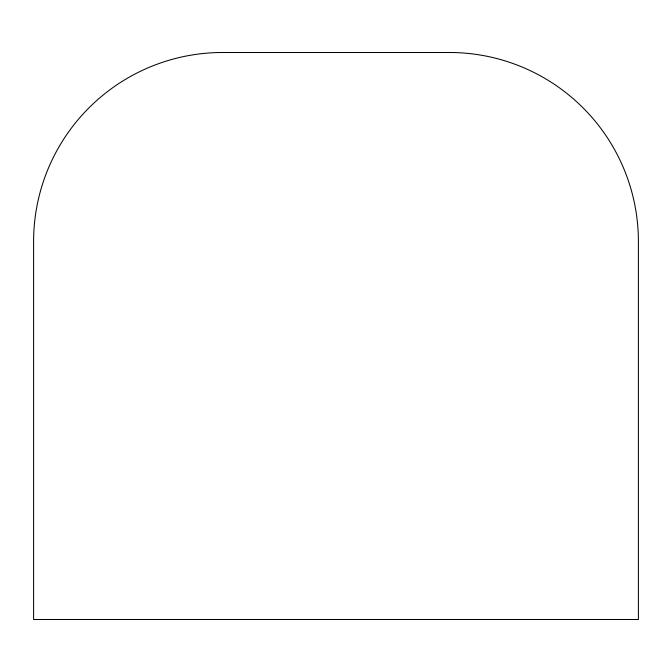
<?xml version="1.0" encoding="UTF-8"?>
<svg xmlns="http://www.w3.org/2000/svg" width="672" height="672" viewBox="0 0 672 672"><rect width="100%" height="100%" fill="white"/><g stroke="black" fill="none" stroke-linecap="round" stroke-linejoin="round"><path stroke-width="1.01" d="M449.4 52.5L222.6 52.5A189 189 0 0 0 33.6 241.5L33.6 619.5L638.4 619.5L638.4 241.5A189 189 0 0 0 449.4 52.5"/></g></svg>
